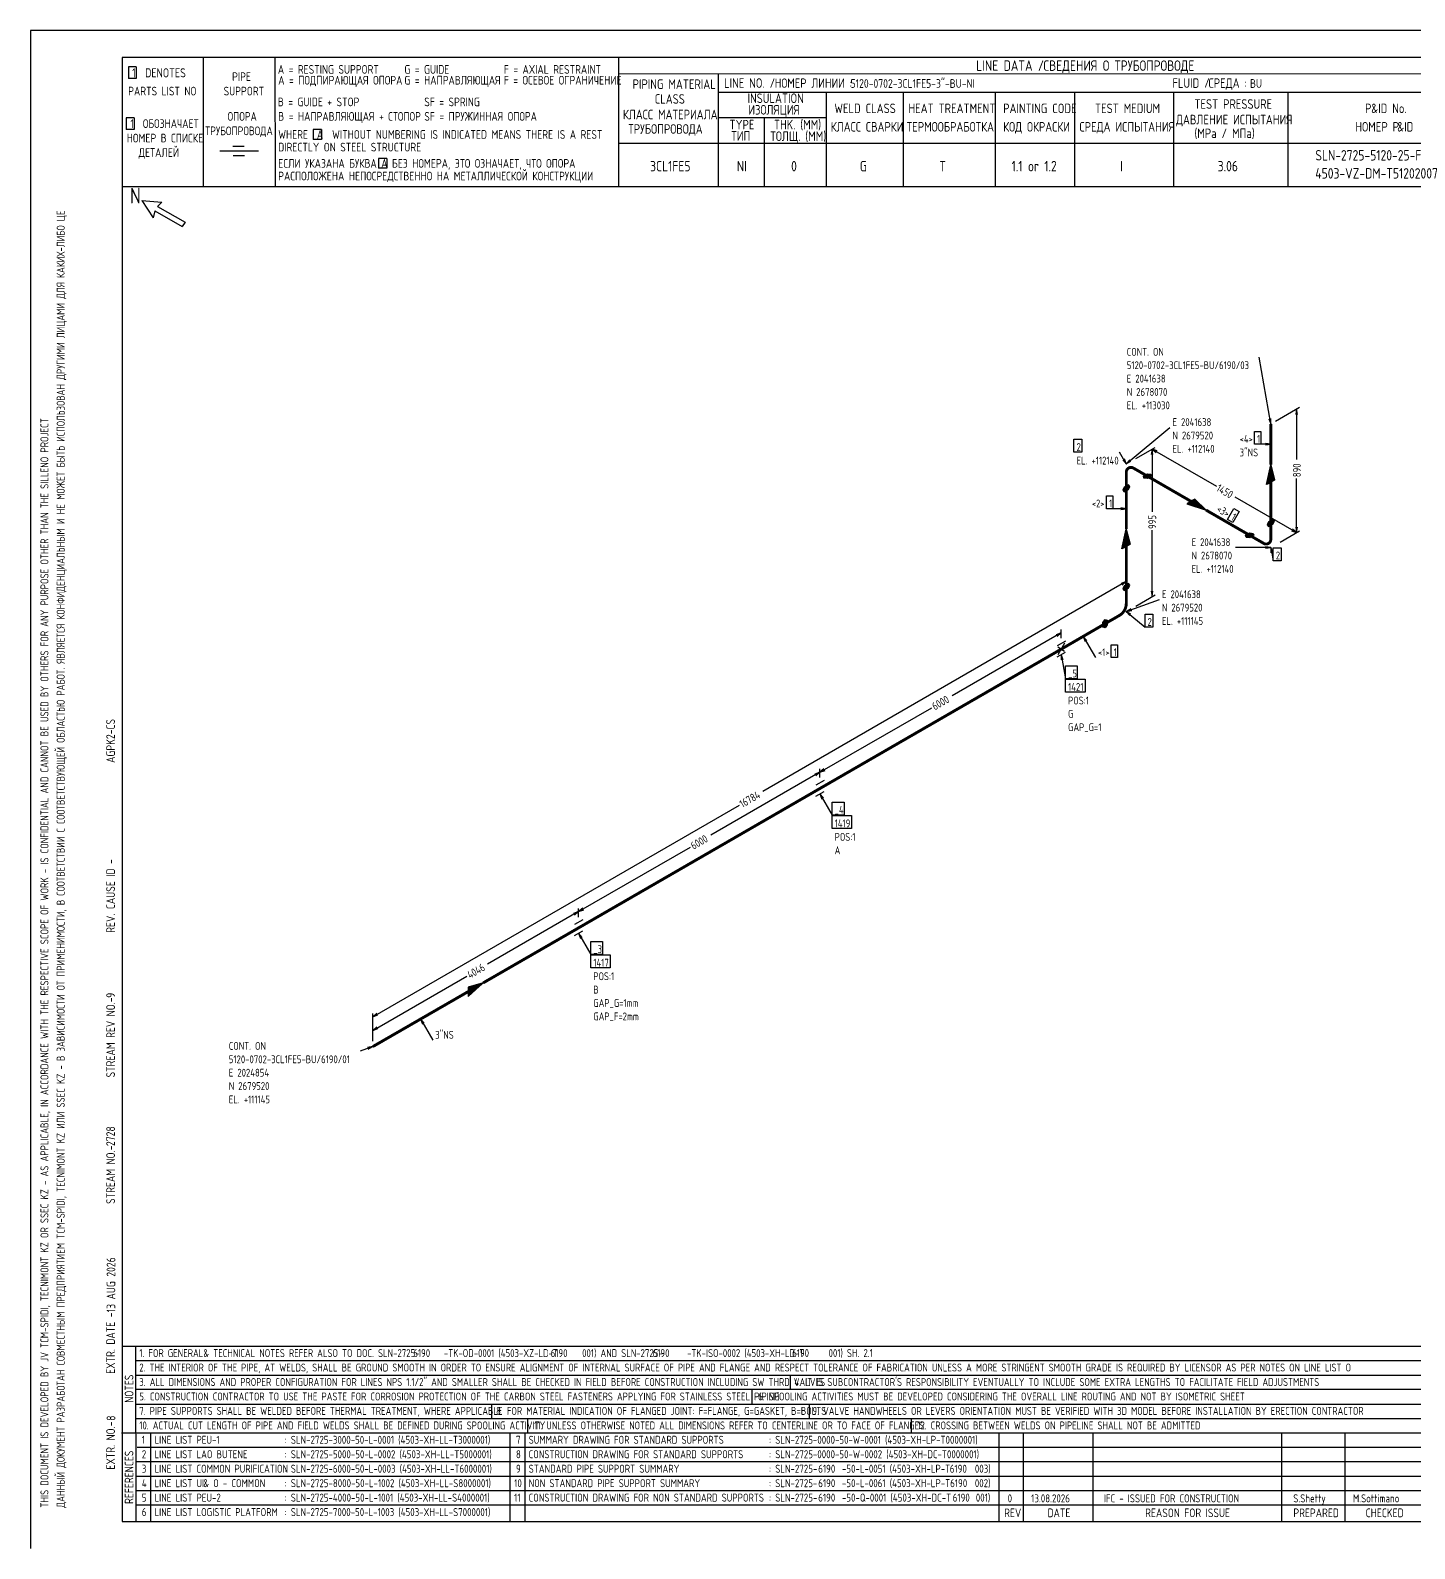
# Model space of a CAD drawing. Extents: x -1005 to 594, y -998 to 420.
# Drawn here: x 0 to 382.9, y 0 to 420 of the extents above; entities that cross this region are included whole.
import ezdxf

# ---------------------------------------------------------------- set-up
doc = ezdxf.new("R2010")
doc.units = 0
doc.styles.add('TTFN17', font='GOST type A')

msp = doc.modelspace()

# ---------------------------------------------------------------- linework, layer by layer
at = {"layer": 'GT_1', "flags": 128}
for points in [[(0, 420), (0, 0)], [(594, 420), (0, 420)], [(589.1, 412.5), (25.4, 412.5)], [(25.4, 412.5), (25.4, 7.5)], [(47.8, 412.5), (47.8, 376.7)], [(67.6, 412.5), (67.7, 376.7)], [(162.7, 412.5), (162.7, 376.7)], [(29.3, 409.9), (27.1, 409.9)], [(27.1, 409.9), (27.1, 406.7)], [(29.3, 409.9), (29.3, 406.7)], [(589.1, 408), (162.7, 407.9)], [(190.3, 407.8), (190.3, 376.7)], [(29.3, 406.7), (27.1, 406.7)], [(190.3, 402.9), (402.7, 402.9)], [(220.1, 402.9), (220.1, 376.7)], [(241.4, 402.9), (241.4, 376.8)], [(266.9, 402.9), (266.9, 376.7)], [(288.8, 402.9), (288.8, 376.7)], [(316.2, 402.9), (316.2, 376.7)], [(347.8, 402.9), (347.8, 376.8)], [(28.7, 395.8), (26.5, 395.8)], [(26.5, 395.8), (26.5, 392.6)], [(28.7, 395.8), (28.7, 392.6)], [(219.9, 395.8), (190.3, 395.8)], [(203, 395.8), (203, 376.7)], [(28.7, 392.6), (26.5, 392.6)], [(80.5, 392.6), (78.2, 392.6)], [(78.2, 392.6), (78.2, 389.8)], [(80.5, 392.6), (80.5, 389.8)], [(63.1, 386.6), (52.4, 386.6)], [(59.1, 387.9), (56, 387.9)], [(80.5, 389.8), (78.2, 389.8)], [(230.2, 388.7), (162.7, 388.7)], [(402.7, 388.7), (226.9, 388.7)], [(59.2, 385.3), (56.1, 385.3)], [(98.6, 384.6), (96.3, 384.6)], [(96.3, 384.6), (96.3, 381.9)], [(98.6, 384.6), (98.6, 381.9)], [(98.6, 381.9), (96.3, 381.9)], [(402.7, 376.7), (25.4, 376.7)], [(30.8, 372.9), (34, 368.1)], [(30.8, 372.9), (36.4, 372.5)], [(34.4, 370.1), (34, 368.1)], [(34.4, 370.1), (42, 365.7)], [(36.4, 372.5), (35.2, 371.3)], [(35.2, 371.3), (42.8, 366.9)], [(42.8, 366.9), (42, 365.7)], [(343.125, 311.15), (339.9, 329.6)], [(344.4, 311.9), (351.075, 315.725)], [(350.475, 313.775), (350.25, 315.275), (350.025, 313.775)], [(350.25, 315.275), (350.25, 301.25)], [(342.6, 312.575), (343.125, 311.15), (343.125, 312.65)], [(288.675, 306.875), (290.85, 306.875), (290.85, 303.275), (288.675, 303.275), (288.675, 306.875)], [(303.15, 300.05), (315.225, 310.175)], [(338.625, 309.05), (340.35, 309.05), (340.35, 305.525), (338.625, 305.525), (338.625, 309.05)], [(303.15, 300.05), (301.275, 303.275)], [(305.775, 301.55), (311.1, 304.625)], [(305.775, 301.55), (311.1, 304.625)], [(310.5, 302.675), (310.275, 304.175), (310.05, 302.675)], [(310.275, 304.175), (310.275, 286.775)], [(311.7, 303.65), (310.275, 304.175), (311.4, 303.2)], [(310.275, 304.175), (328.125, 293.9)], [(343.125, 305.525), (339.375, 305.525)], [(341.625, 305.3), (343.125, 305.525), (341.625, 305.75)], [(302.175, 301.175), (303.15, 300.05), (302.625, 301.475)], [(304.125, 301.175), (303.15, 300.05), (304.425, 300.8)], [(343.125, 295.025), (341.925, 294.35), (343.125, 299.825), (344.175, 295.625), (342.075, 294.425), (343.125, 299.375), (344.1, 295.55), (342.225, 294.5), (343.125, 298.85), (343.95, 295.475), (342.375, 294.575), (343.125, 298.4), (343.8, 295.4), (342.525, 294.725), (343.125, 297.95), (343.65, 295.325), (342.675, 294.8), (343.125, 297.5), (343.5, 295.25), (342.825, 294.875), (343.125, 297.05), (343.35, 295.175), (342.975, 294.95), (343.125, 296.6), (343.2, 295.1), (343.125, 295.025), (343.125, 299.825)], [(302.55, 293.6), (302.175, 292.775), (302.55, 292.325), (303.75, 293), (304.125, 293.825), (303.75, 294.275), (302.55, 293.6)], [(303.261, 294), (303.979, 294)], [(309, 296), (308.025, 296.15), (307.875, 296.675), (309, 297.35), (309.975, 297.2), (310.125, 296.675), (309, 296)], [(307.896, 296.6), (310, 296.6)], [(307.954, 296.4), (309.667, 296.4)], [(308.011, 296.2), (309.333, 296.2)], [(308.083, 296.8), (310.089, 296.8)], [(308.417, 297), (310.032, 297)], [(308.75, 297.2), (309.975, 297.2)], [(350.25, 281.075), (350.25, 296.075)], [(297.675, 291.2), (299.4, 291.2), (299.4, 287.675), (297.675, 287.675), (297.675, 291.2)], [(302.186, 292.8), (303.394, 292.8)], [(302.277, 293), (303.75, 293)], [(302.321, 292.6), (303.039, 292.6)], [(302.368, 293.2), (303.841, 293.2)], [(302.459, 293.4), (303.932, 293.4)], [(302.55, 293.6), (304.023, 293.6)], [(302.906, 293.8), (304.114, 293.8)], [(321.075, 289.7), (319.875, 289.025), (325.2, 287.3), (322.125, 290.3), (320.025, 289.1), (324.825, 287.525), (322.05, 290.225), (320.175, 289.175), (324.375, 287.75), (321.9, 290.15), (320.325, 289.25), (324, 288.05), (321.75, 290.075), (320.475, 289.4), (323.625, 288.2), (321.6, 290), (320.625, 289.475), (323.175, 288.5), (321.45, 289.925), (320.775, 289.55), (322.875, 288.65), (321.3, 289.85), (320.925, 289.625), (322.425, 288.95), (321.15, 289.775), (321.075, 289.7), (325.2, 287.3)], [(350.25, 281.075), (333.3, 290.9)], [(303.15, 287.675), (299.4, 287.675)], [(301.65, 287.45), (303.15, 287.675), (301.65, 287.9)], [(332.925, 287.75), (334.35, 286.925), (332.625, 283.85), (331.125, 284.675), (332.925, 287.75)], [(303.15, 277.25), (301.95, 276.575), (303.15, 282.05), (304.2, 277.85), (302.1, 276.65), (303.15, 281.6), (304.125, 277.775), (302.25, 276.725), (303.15, 281.075), (303.975, 277.7), (302.4, 276.8), (303.15, 280.625), (303.825, 277.625), (302.55, 276.95), (303.15, 280.175), (303.675, 277.55), (302.7, 277.025), (303.15, 279.725), (303.525, 277.475), (302.85, 277.1), (303.15, 279.275), (303.375, 277.4), (303, 277.175), (303.15, 278.825), (303.225, 277.325), (303.15, 277.25), (303.15, 282.05)], [(310.275, 263.375), (310.275, 281.75)], [(342.525, 284), (342.15, 283.175), (342.525, 282.725), (343.725, 283.4), (344.1, 284.225), (343.725, 284.675), (342.525, 284)], [(342.161, 283.2), (343.369, 283.2)], [(342.252, 283.4), (343.725, 283.4)], [(342.296, 283), (343.014, 283)], [(342.343, 283.6), (343.816, 283.6)], [(342.434, 283.8), (343.907, 283.8)], [(342.525, 284), (343.998, 284)], [(342.881, 284.2), (344.089, 284.2)], [(343.236, 284.4), (343.954, 284.4)], [(345.75, 278.45), (351.075, 281.525)], [(345.75, 278.45), (351.075, 281.525)], [(348.825, 281.6), (350.25, 281.075), (349.125, 282.05)], [(350.025, 282.575), (350.25, 281.075), (350.475, 282.575)], [(337.275, 279.65), (336.3, 279.8), (336.15, 280.325), (337.275, 281), (338.25, 280.85), (338.4, 280.325), (337.275, 279.65)], [(336.186, 280.2), (338.192, 280.2)], [(336.243, 280), (337.858, 280)], [(336.275, 280.4), (338.379, 280.4)], [(336.3, 279.8), (337.525, 279.8)], [(336.608, 280.6), (338.321, 280.6)], [(336.942, 280.8), (338.264, 280.8)], [(343.125, 276.95), (333.375, 276.95)], [(341.625, 276.725), (343.125, 276.95), (341.625, 277.175)], [(343.65, 275.525), (343.125, 276.95), (343.125, 275.45)], [(343.125, 276.95), (343.8, 273.275)], [(343.8, 276.875), (345.975, 276.875), (345.975, 273.275), (343.8, 273.275), (343.8, 276.875)], [(303.15, 267.5), (202.575, 209.45)], [(302.025, 266.525), (303.15, 267.5), (301.725, 266.975)], [(302.55, 266.3), (302.175, 265.475), (302.55, 265.025), (303.75, 265.7), (304.125, 266.525), (303.75, 266.975), (302.55, 266.3)], [(302.232, 265.6), (303.572, 265.6)], [(302.238, 265.4), (303.217, 265.4)], [(302.323, 265.8), (303.795, 265.8)], [(302.414, 266), (303.886, 266)], [(302.505, 266.2), (303.977, 266.2)], [(302.728, 266.4), (304.068, 266.4)], [(303.083, 266.6), (304.063, 266.6)], [(303.15, 262.25), (303.15, 268.4)], [(310.05, 264.875), (310.275, 263.375), (310.5, 264.875)], [(303.15, 259.25), (312.3, 262.55)], [(305.775, 260.75), (311.1, 263.825)], [(297.9, 255.575), (297.3, 254.75), (296.7, 254.9), (296.7, 256.175), (297.3, 257), (297.9, 256.85), (297.9, 255.575)], [(296.864, 256.4), (297.9, 256.4)], [(297.009, 256.6), (297.9, 256.6)], [(297.155, 256.8), (297.9, 256.8)], [(304.425, 260), (303.15, 259.25), (304.65, 259.475)], [(304.425, 258.5), (303.15, 259.25), (304.125, 258.125)], [(303.15, 259.25), (308.325, 254.9)], [(308.325, 258.5), (310.5, 258.5), (310.5, 254.9), (308.325, 254.9), (308.325, 258.5)], [(285.15, 253.325), (255, 235.925)], [(284.025, 252.35), (285.15, 253.325), (283.725, 252.8)], [(285.15, 251.825), (285.15, 254.225)], [(292.2, 251.225), (291.225, 252.35), (291.75, 250.925)], [(291.225, 252.35), (294.6, 246.5)], [(296.7, 256), (297.9, 256)], [(296.7, 255.8), (297.9, 255.8)], [(296.7, 255.6), (297.9, 255.6)], [(296.7, 255.4), (297.773, 255.4)], [(296.7, 255.2), (297.627, 255.2)], [(296.7, 255), (297.482, 255)], [(296.718, 256.2), (297.9, 256.2)], [(286.35, 251), (284.025, 249.725)], [(284.025, 246.725), (286.35, 248)], [(286.05, 250.475), (284.175, 247.25)], [(284.25, 249.425), (286.05, 248.3)], [(284.25, 249.425), (286.05, 248.3)], [(284.25, 249.425), (286.05, 248.3)], [(284.25, 249.425), (286.05, 248.3)], [(284.25, 249.425), (286.05, 248.3)], [(298.95, 250.025), (300.675, 250.025), (300.675, 246.5), (298.95, 246.5), (298.95, 250.025)], [(285.675, 245.9), (285.15, 247.325), (285.15, 245.825)], [(285.15, 247.325), (286.35, 240.65)], [(286.35, 244.25), (289.575, 244.25), (289.575, 240.65), (286.35, 240.65), (286.35, 244.25)], [(286.35, 240.5), (291.75, 240.5), (291.75, 236.9), (286.35, 236.9), (286.35, 240.5)], [(218.4, 214.775), (249.375, 232.625)], [(218.4, 214.775), (188.25, 197.375)], [(217.275, 213.8), (218.4, 214.775), (216.975, 214.25)], [(219.525, 215.75), (218.4, 214.775), (219.825, 215.3)], [(218.4, 213.275), (218.4, 215.675)], [(218.4, 213.275), (218.4, 215.675)], [(219.6, 212.45), (217.275, 211.175)], [(217.275, 208.175), (219.6, 209.45)], [(219.375, 207.65), (218.4, 208.775), (218.925, 207.35)], [(218.4, 208.775), (221.775, 202.925)], [(221.775, 206.525), (225.15, 206.525), (225.15, 202.925), (221.775, 202.925), (221.775, 206.525)], [(94.725, 147.125), (196.125, 205.7)], [(221.775, 202.775), (227.175, 202.775), (227.175, 199.175), (221.775, 199.175), (221.775, 202.775)], [(151.65, 176.225), (182.625, 194.075)], [(152.775, 177.2), (151.65, 176.225), (153.075, 176.75)], [(151.65, 174.725), (151.65, 177.125)], [(151.65, 174.725), (151.65, 177.125)], [(151.65, 176.225), (126.45, 161.675)], [(150.525, 175.25), (151.65, 176.225), (150.225, 175.7)], [(152.85, 173.9), (150.525, 172.625)], [(150.525, 169.625), (152.85, 170.9)], [(152.625, 169.1), (151.65, 170.225), (152.175, 168.8)], [(151.65, 170.225), (155.025, 164.375)], [(155.025, 167.975), (158.25, 167.975), (158.25, 164.375), (155.025, 164.375), (155.025, 167.975)], [(155.025, 164.225), (160.425, 164.225), (160.425, 160.625), (155.025, 160.625), (155.025, 164.225)], [(94.725, 143.375), (120.75, 158.375)], [(121.125, 154.1), (121.125, 152.75), (125.25, 156.5), (121.125, 155.3), (121.125, 152.9), (124.875, 156.275), (121.125, 155.225), (121.125, 153.125), (124.425, 156.05), (121.125, 155), (121.125, 153.275), (124.05, 155.75), (121.125, 154.85), (121.125, 153.425), (123.675, 155.6), (121.125, 154.7), (121.125, 153.575), (123.225, 155.3), (121.125, 154.55), (121.125, 153.8), (122.925, 155.15), (121.125, 154.325), (121.125, 153.95), (122.475, 154.85), (121.125, 154.175), (121.125, 154.1), (125.25, 156.5)], [(95.85, 148.1), (94.725, 147.125), (96.15, 147.65)], [(94.725, 140.375), (94.725, 148.025)], [(95.85, 144.35), (94.725, 143.375), (96.15, 143.9)], [(94.725, 140.375), (94.725, 144.275)], [(108.9, 145.4), (107.925, 146.525), (108.45, 145.1)], [(107.925, 146.525), (111.3, 140.675)], [(94.725, 138.875), (91.2, 137.6)], [(93.45, 138.125), (94.725, 138.875), (93.225, 138.65)], [(25.3, 56), (402.7, 56)], [(29.1, 56), (29.2, 7.5)], [(29.1, 52), (402.7, 52)], [(29.1, 48), (402.7, 48)], [(210.2, 48), (210.2, 44)], [(402.7, 44), (29.1, 44)], [(199.6, 44), (199.6, 40)], [(29.2, 40), (402.7, 40)], [(127.6, 40), (127.6, 36)], [(215.4, 40), (215.4, 36)], [(29.1, 36), (402.7, 36)], [(137.5, 36), (137.5, 32)], [(243.6, 36), (243.6, 32)], [(25.2, 32), (402.7, 32)], [(33.2, 32), (33.2, 7.6)], [(132.6, 32), (132.6, 7.6)], [(136.8, 32), (136.8, 7.6)], [(267.9, 32), (267.9, 7.5)], [(274.6, 32), (274.6, 7.5)], [(293.9, 32), (293.9, 7.5)], [(346.1, 32), (346.1, 7.5)], [(363.6, 32), (363.6, 7.5)], [(402.7, 28), (29.5, 28)], [(402.7, 24), (29.1, 24)], [(402.7, 20), (29.1, 20)], [(402.7, 16), (29.1, 16)], [(402.7, 12), (29.2, 12)], [(25.4, 7.5), (589.1, 7.5)], [(0, 0), (0, 0)]]:
    msp.add_lwpolyline(points, dxfattribs=at)
at = {"layer": 'GT_1', "const_width": 0.8, "flags": 128}
for points in [[(343.125, 299.825), (343.125, 311.15)], [(303.15, 293.3), (303.15, 297.8)], [(305.1, 298.925), (309, 296.675)], [(309, 296.675), (321.075, 289.7)], [(343.125, 283.7), (343.125, 295.025)], [(303.15, 282.05), (303.15, 293.3)], [(325.2, 287.3), (337.275, 280.325)], [(343.125, 279.2), (343.125, 283.7)], [(303.15, 266), (303.15, 277.25)], [(337.275, 280.325), (341.175, 278.075)], [(303.15, 261.5), (303.15, 266)], [(285.15, 248.825), (297.3, 255.875)], [(297.3, 255.875), (301.2, 258.125)], [(218.4, 210.275), (285.15, 248.825)], [(151.65, 171.725), (218.4, 210.275)], [(125.25, 156.5), (151.65, 171.725)], [(94.725, 138.875), (121.125, 154.1)]]:
    msp.add_lwpolyline(points, dxfattribs=at)
for points in [[(303.15, 297.8, -0.577557), (305.1, 298.925)], [(341.175, 278.075, 0.577127), (343.125, 279.2)], [(301.2, 258.125, 0.267786), (303.15, 261.5)]]:
    msp.add_lwpolyline(points, format="xyb", dxfattribs=at)

# ---------------------------------------------------------------- texts
at = {"layer": 'GT_1', "style": 'TTFN17'}
for s, height, p in [('LINE DATA /', 2.8875, (261.633, 408.8)), ('СВЕДЕНИЯ О ТРУБОПРОВОДЕ', 2.8875, (280.233, 408.8)), (' 1  DENOTES', 2.5025, (26.875, 407)), (' PIPE', 2.4062, (54.561, 406)), ('A = RESTING SUPPORT', 2.40625, (68.461, 408)), ('A = ПОДПИРАЮЩАЯ ОПОРА', 2.40625, (68.561, 405)), ('G = GUIDE', 2.4062, (103.461, 408)), ('G = НАПРАВЛЯЮЩАЯ', 2.40625, (103.461, 405)), ('F = AXIAL RESTRAINT', 2.40625, (130.961, 408)), ('F = ОСЕВОЕ ОГРАНИЧЕНИЕ', 2.40625, (130.961, 405)), ('PARTS LIST NO', 2.40625, (27.061, 402)), ('SUPPORT', 2.4062, (53.461, 402)), ('PIPING MATERIAL', 2.64687, (166.597, 403.8)), ('LINE NO. /', 2.6469, (191.897, 404.1)), ('НОМЕР ЛИНИИ :', 2.59875, (205.89, 404.1)), ('5120-0702-3CL1FE5-3"-BU-NI', 2.40625, (226.861, 404.1)), ('FLUID /', 2.6469, (315.897, 404.1)), ('СРЕДА :', 2.6469, (325.897, 404.1)), ('BU', 2.4062, (337.361, 404.1)), ('B = GUIDE + STOP', 2.40625, (68.461, 399)), ('SF = SPRING', 2.40625, (108.961, 399)), ('CLASS', 2.6469, (172.697, 399.7)), ('INSULATION', 2.6469, (198.397, 399.9)), ('ИЗОЛЯЦИЯ', 2.6469, (198.597, 396.7)), ('WELD CLASS', 2.6469, (222.397, 397.1)), ('HEAT TREATMENT', 2.64687, (242.897, 397.1)), ('PAINTING CODE', 2.64687, (269.097, 397.1)), ('TEST MEDIUM', 2.64687, (294.497, 397.1)), ('TEST PRESSURE', 2.64687, (321.997, 398.3)), ('P', 2.647, (369.197, 397.1)), ('&ID No.', 2.6469, (370.908, 397.1)), (' 1  ОБОЗНАЧАЕТ', 2.40625, (26.461, 393)), ('ОПОРА', 2.4062, (54.561, 395)), ('B = НАПРАВЛЯЮЩАЯ + СТОПОР', 2.40625, (68.561, 395)), ('SF = ПРУЖИННАЯ ОПОРА', 2.40625, (108.961, 395)), ('КЛАСС МАТЕРИАЛА', 2.64687, (163.897, 395.4)), ('TYPE', 2.6469, (193.397, 392.6)), ('THK. (MM)', 2.6469, (205.697, 392.6)), ('ДАВЛЕНИЕ ИСПЫТАНИЯ', 2.64687, (316.897, 394)), ('НОМЕР В СПИСКЕ', 2.40625, (26.661, 389)), ('ТРУБОПРОВОДА', 2.40625, (48.361, 391)), ('WHERE  A  WITHOUT NUMBERING IS INDICATED MEANS THERE IS A REST', 2.40625, (68.561, 390)), ('ТРУБОПРОВОДА', 2.64687, (165.397, 391.4)), ('ТИП', 2.6469, (193.897, 389.5)), ('ТОЛЩ. (ММ)', 2.6469, (204.697, 389.4)), ('КЛАСС СВАРКИ', 2.64687, (221.397, 392)), ('ТЕРМООБРАБОТКА', 2.64687, (242.397, 392)), ('КОД ОКРАСКИ', 2.64687, (269.097, 392)), ('СРЕДА ИСПЫТАНИЯ', 2.64687, (290.197, 392)), ('(MPa / МПа)', 2.64687, (321.997, 390.2)), ('НОМЕР P', 2.6469, (366.497, 392)), ('&ID', 2.6469, (378.097, 392)), ('ДЕТАЛЕЙ', 2.4062, (29.961, 385)), ('DIRECTLY ON STEEL STRUCTURE', 2.40625, (68.561, 386.5)), ('SLN-2725-5120-25-F-2007', 2.8875, (355.433, 384)), ('ЕСЛИ УКАЗАНА БУКВА A БЕЗ НОМЕРА, ЭТО ОЗНАЧАЕТ, ЧТО ОПОРА', 2.40625, (68.561, 382)), ('3CL1FE5', 2.8875, (171.433, 381)), ('NI', 2.8875, (195.433, 381)), ('0', 2.888, (210.433, 381)), ('G', 2.888, (229.433, 381)), ('T', 2.888, (251.433, 381)), ('1.1 or 1.2', 2.8875, (271.433, 381)), ('I', 2.888, (301.433, 381)), ('3.06', 2.8875, (328.433, 381)), ('РАСПОЛОЖЕНА НЕПОСРЕДСТВЕННО НА МЕТАЛЛИЧЕСКОЙ КОНСТРУКЦИИ', 2.40625, (68.561, 378.5)), ('4503-VZ-DM-T51202007', 2.8875, (355.433, 379)), ('N', 4.331, (27.55, 372.1)), ('CONT. ON', 2.1656, (303.282, 329.975)), ('5120-0702-3CL1FE5-BU/6190/03', 2.16562, (303.282, 326.278)), ('E 2041638', 2.1656, (303.282, 322.58)), ('N 2678070', 2.1656, (303.282, 318.883)), ('EL. +113030', 2.16562, (303.282, 315.185)), ('E 2041638', 2.1656, (315.925, 310.55)), ('N 2679520', 2.1656, (315.925, 306.853)), ('<4>', 2.1656, (334.5, 305.9)), ('1', 2.166, (339.325, 305.9)), ('2', 2.166, (289.4, 303.65)), ('EL. +112140', 2.16562, (315.925, 303.155)), ('3"NS', 2.1656, (334.5, 302.15)), ('EL. +112140', 2.16562, (289.4, 299.9)), ('<2>', 2.1656, (293.592, 288.05)), ('1', 2.166, (298.416, 288.05)), ('E 2041638', 2.1656, (321.19, 277.325)), ('N 2678070', 2.1656, (321.19, 273.628)), ('2', 2.166, (344.5, 273.65)), ('EL. +112140', 2.16562, (321.19, 269.93)), ('E 2041638', 2.1656, (313, 262.925)), ('N 2679520', 2.1656, (313, 259.228)), ('2', 2.166, (309.025, 255.275)), ('EL. +111145', 2.16562, (313, 255.53)), ('<1>', 2.1656, (295.3, 246.875)), ('1', 2.166, (299.658, 246.875)), ('1421', 2.1656, (287.05, 237.275)), ('_5', 2.1656, (287.05, 241.025)), ('POS:1', 2.1656, (287.05, 233.525)), ('G', 2.166, (287.05, 229.828)), ('GAP_G=1', 2.1656, (287.05, 226.13)), ('1419', 2.1656, (222.475, 199.55)), ('_4', 2.1656, (222.475, 203.3)), ('POS:1', 2.1656, (222.475, 195.8)), ('A', 2.166, (222.475, 192.103)), ('_3', 2.1656, (155.725, 164.75)), ('1417', 2.1656, (155.725, 161)), ('POS:1', 2.1656, (155.725, 157.25)), ('B', 2.166, (155.725, 153.553)), ('GAP_G=1mm', 2.1656, (155.725, 149.855)), ('GAP_F=2mm', 2.1656, (155.725, 146.158)), ('3"NS', 2.1656, (112, 141.05)), ('CONT. ON', 2.1656, (54.894, 137.975)), ('5120-0702-3CL1FE5-BU/6190/01', 2.16562, (54.894, 134.278)), ('E 2024854', 2.1656, (54.894, 130.58)), ('N 2679520', 2.1656, (54.894, 126.883)), ('EL. +111145', 2.16562, (54.894, 123.185)), ('1. FOR GENERAL', 2.18487, (30.128, 53)), ('& TECHNICAL NOTES REFER ALSO TO DOC. SLN-2725-      -TK-OD-0001 (4503-XZ-LD-T      001) AND SLN-2725-      -TK-ISO-0002 (4503-XH-LD-T      001) SH. 2.1', 2.18487, (47.868, 53)), ('6190', 2.1849, (105.928, 53)), ('6190', 2.1849, (143.928, 53)), ('6190', 2.1849, (172.128, 53)), ('6190', 2.1849, (210.728, 53)), ('2. THE INTERIOR OF THE PIPE, AT WELDS, SHALL BE GROUND SMOOTH IN ORDER TO ENSURE ALIGNMENT OF INTERNAL SURFACE OF PIPE AND FLANGE AND RESPECT TOLERANCE OF FABRICATION UNLESS A MORE STRINGENT SMOOTH GRADE IS REQUIRED BY LICENSOR AS PER NOTES ON LINE LIST O', 2.18487, (30.128, 49)), ('3. ALL DIMENSIONS AND PROPER CONFIGURATION FOR LINES NPS 1.1/2" AND SMALLER SHALL BE CHECKED IN FIELD BEFORE CONSTRUCTION INCLUDING SW THRD VALVES', 2.18487, (30.128, 45)), ("4. IT IS SUBCONTRACTOR'S RESPONSIBILITY EVENTUALLY TO INCLUDE SOME EXTRA LENGTHS TO FACILITATE FIELD ADJUSTMENTS", 2.18487, (211.328, 45)), ('5. CONSTRUCTION CONTRACTOR TO USE THE PASTE FOR CORROSION PROTECTION OF THE CARBON STEEL FASTENERS APPLYING FOR STAINLESS STEEL PIPING', 2.18487, (30.128, 41)), ('6. SPOOLING ACTIVITIES MUST BE DEVELOPED CONSIDERING THE OVERALL LINE ROUTING AND NOT BY ISOMETRIC SHEET', 2.18487, (201.328, 41)), ('7. PIPE SUPPORTS SHALL BE WELDED BEFORE THERMAL TREATMENT, WHERE APPLICABLE', 2.18487, (30.128, 37)), ('8. FOR MATERIAL INDICATION OF FLANGED JOINT: F=FLANGE, G=GASKET, B=BOLTS', 2.18487, (128.828, 37)), ('9. VALVE HANDWHEELS OR LEVERS ORIENTATION MUST BE VERIFIED WITH 3D MODEL BEFORE INSTALLATION BY ERECTION CONTRACTOR', 2.18487, (216.328, 37)), ('10. ACTUAL CUT LENGTH OF PIPE AND FIELD WELDS SHALL BE DEFINED DURING SPOOLING ACTIVITY', 2.18487, (30.128, 33)), ('11. UNLESS OTHERWISE NOTED ALL DIMENSIONS REFER TO CENTERLINE OR TO FACE OF FLANGES', 2.18487, (139.328, 33)), ('12. CROSSING BETWEEN WELDS ON PIPELINE SHALL NOT BE ADMITTED', 2.18487, (245.328, 33)), ('1', 2.214, (30.832, 29)), ('LINE LIST PEU-1', 2.21375, (34.332, 29)), (': SLN-2725-3000-50-L-0001 (4503-XH-LL-T3000001)', 2.21375, (70.332, 29)), ('7', 2.214, (134.332, 29)), ('SUMMARY DRAWING FOR STANDARD SUPPORTS', 2.21375, (137.832, 29)), (': SLN-2725-0000-50-W-0001 (4503-XH-LP-T0000001)', 2.21375, (204.332, 29)), ('2', 2.214, (30.832, 25)), ('LINE LIST LAO BUTENE', 2.21375, (34.332, 25)), (': SLN-2725-5000-50-L-0002 (4503-XH-LL-T5000001)', 2.21375, (70.332, 25)), ('8', 2.214, (134.332, 25)), ('CONSTRUCTION DRAWING FOR STANDARD SUPPORTS', 2.21375, (137.832, 25)), (': SLN-2725-0000-50-W-0002 (4503-XH-DC-T0000001)', 2.21375, (204.332, 25)), ('3', 2.214, (30.832, 21)), ('LINE LIST COMMON PURIFICATION', 2.21375, (34.332, 21)), (': SLN-2725-6000-50-L-0003 (4503-XH-LL-T6000001)', 2.21375, (70.332, 21)), ('9', 2.214, (134.332, 21)), ('STANDARD PIPE SUPPORT SUMMARY', 2.21375, (137.832, 21)), (': SLN-2725-      -50-L-0051 (4503-XH-LP-T      003)', 2.21375, (204.332, 21)), ('6190', 2.2138, (217.932, 21)), ('6190', 2.2138, (254.332, 21)), ('4', 2.214, (30.832, 17)), ('LINE LIST UI', 2.21375, (34.332, 17)), ('& O - COMMON', 2.21375, (47.849, 17)), (': SLN-2725-8000-50-L-1002 (4503-XH-LL-S8000001)', 2.21375, (70.332, 17)), ('10', 2.2138, (133.832, 17)), ('NON STANDARD PIPE SUPPORT SUMMARY', 2.21375, (137.832, 17)), (': SLN-2725-      -50-L-0061 (4503-XH-LP-T      002)', 2.21375, (204.332, 17)), ('6190', 2.2138, (217.932, 17)), ('6190', 2.2138, (254.432, 17)), ('5', 2.214, (30.832, 13)), ('LINE LIST PEU-2', 2.21375, (34.332, 13)), (': SLN-2725-4000-50-L-1001 (4503-XH-LL-S4000001)', 2.21375, (70.332, 13)), ('11', 2.2138, (133.832, 13)), ('CONSTRUCTION DRAWING FOR NON STANDARD SUPPORTS', 2.21375, (137.832, 13)), (': SLN-2725-      -50-Q-0001 (4503-XH-DC-T      001)', 2.21375, (204.332, 13)), ('6190', 2.2138, (217.932, 13)), ('6190', 2.2138, (255.132, 13)), ('0', 2.214, (270.332, 12.8)), ('13.08.2026', 2.2138, (276.832, 12.8)), ('IFC - ISSUED FOR CONSTRUCTION', 2.21375, (296.932, 12.8)), ('S.Shetty', 2.2138, (349.332, 12.8)), ('M.Sottimano', 2.21375, (365.832, 12.8)), ('6', 2.214, (30.832, 9)), ('LINE LIST LOGISTIC PLATFORM', 2.21375, (34.332, 9)), (': SLN-2725-7000-50-L-1003 (4503-XH-LL-S7000001)', 2.21375, (70.332, 9)), ('REV', 2.4062, (269.361, 8.7)), ('DATE', 2.4062, (281.361, 8.7)), ('REASON FOR ISSUE', 2.40625, (308.361, 8.7)), ('PREPARED', 2.4062, (349.361, 8.7)), ('CHECKED', 2.4062, (369.361, 8.7))]:
    msp.add_text(s, height=height, dxfattribs=at).set_placement(p)
for s, height, rotation, p in [('ДАННЫЙ ДОКУМЕНТ РАЗРАБОТАН СОВМЕСТНЫМ ПРЕДПРИЯТИЕМ TCM-SPIDI, TECNIMONT KZ ИЛИ SSEC KZ - В ЗАВИСИМОСТИ ОТ ПРИМЕНИМОСТИ, В СООТВЕТСТВИИ С СООТВЕТСТВУЮЩЕЙ ОБЛАСТЬЮ РАБОТ. ЯВЛЯЕТСЯ КОНФИДЕНЦИАЛЬНЫМ И НЕ МОЖЕТ БЫТЬ ИСПОЛЬЗОВАН ДРУГИМИ ЛИЦАМИ ДЛЯ КАКИХ-ЛИБО ЦЕ', 2.21375, 90, (9.5, 11.332)), ('THIS DOCUMENT IS DEVELOPED BY JV TCM-SPIDI, TECNIMONT KZ OR SSEC KZ - AS APPLICABLE, IN ACCORDANCE WITH THE RESPECTIVE SCOPE OF WORK - IS CONFIDENTIAL AND CANNOT BE USED BY OTHERS FOR ANY PURPOSE OTHER THAN THE SILLENO PROJECT', 2.21375, 90, (5, 11.332)), ('890', 2.1656, 90, (351.395, 296.4)), ('1450', 2.1656, -30, (327.845, 292.733)), ('995', 2.1656, 90, (311.42, 282.077)), ('<3>', 2.1656, -30, (327.868, 286.998)), ('1', 2.166, -30, (331.912, 284.663)), ('6000', 2.1656, 30, (250.194, 231.838)), ('AGPK2-CS', 2.4062, 90, (23.4, 217.361)), ('16784', 2.1656, 30, (196.952, 204.867)), ('6000', 2.1656, 30, (183.444, 193.288)), ('REV. CAUSE ID -', 2.40625, 90, (23.4, 170.361)), ('4046', 2.1656, 30, (121.606, 157.588)), ('STREAM REV NO.-', 2.40625, 90, (23.4, 130.361)), ('9', 2.406, 90, (23.4, 152.361)), ('2728', 2.4062, 90, (23.4, 111.361)), ('STREAM NO.-', 2.40625, 90, (23.4, 95.361)), ('13 AUG 2026', 2.40625, 90, (23.5, 65.361)), ('EXTR. DATE -', 2.40625, 90, (23.4, 48.361)), ('NOTES', 2.4062, 90, (28.5, 40.361)), ('EXTR. NO.-', 2.4062, 90, (23.4, 21.861)), ('8', 2.406, 90, (23.5, 35.361)), ('REFERENCES', 2.4062, 90, (28.5, 12.361))]:
    msp.add_text(s, height=height, rotation=rotation, dxfattribs=at).set_placement(p)

doc.saveas('drawing.dxf')
